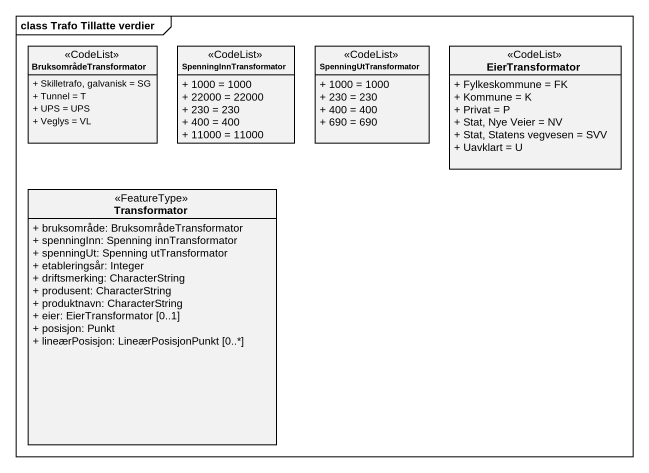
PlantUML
@startuml
mainframe class Trafo Tillatte verdier
hide circle
hide empty members
skinparam classAttributeIconSize 0
class BruksområdeTransformator <<CodeList>> {
  + Skilletrafo, galvanisk = SG
  + Tunnel = T
  + UPS = UPS
  + Veglys = VL
}
class SpenningInnTransformator <<CodeList>> {
  + 1000 = 1000
  + 22000 = 22000
  + 230 = 230
  + 400 = 400
  + 11000 = 11000
}
class SpenningUtTransformator <<CodeList>> {
  + 1000 = 1000
  + 230 = 230
  + 400 = 400
  + 690 = 690
}
class EierTransformator <<CodeList>> {
  + Fylkeskommune = FK
  + Kommune = K
  + Privat = P
  + Stat, Nye Veier = NV
  + Stat, Statens vegvesen = SVV
  + Uavklart = U
}
class Transformator <<FeatureType>> {
  + bruksområde: BruksområdeTransformator
  + spenningInn: Spenning innTransformator
  + spenningUt: Spenning utTransformator
  + etableringsår: Integer
  + driftsmerking: CharacterString
  + produsent: CharacterString
  + produktnavn: CharacterString
  + eier: EierTransformator [0..1]
  + posisjon: Punkt
  + lineærPosisjon: LineærPosisjonPunkt [0..*]
}
@enduml
